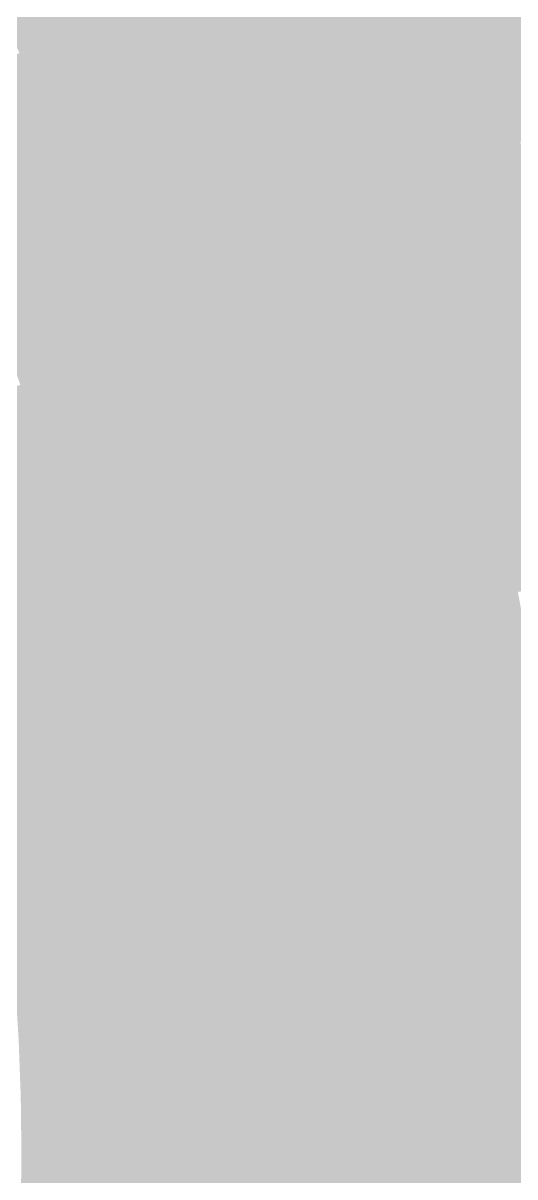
# Model space of a CAD drawing. Header units: inches. Extents: x -266 to 784, y -170 to 213.
# Drawn here: x 38.03 to 46.05, y -0.37 to 18.45 of the extents above; entities that cross this region are included whole.
import ezdxf

# ---------------------------------------------------------------- set-up
doc = ezdxf.new("R2010")
doc.units = ezdxf.units.IN
doc.header["$MEASUREMENT"] = 0

msp = doc.modelspace()

# ---------------------------------------------------------------- linework, layer by layer
at = {"color": 28, "true_color": 0x371800}
msp.add_solid([(38.408645, 19.333287), (39.301869, 19.782899), (38.87154, 18.384869), (39.775529, 18.812424)], dxfattribs=at)
at = {"color": 38, "true_color": 0x4d1d00}
msp.add_solid([(43.882068, 19.451583), (44.796278, 19.856824), (44.346218, 18.368805), (45.270097, 18.751488)], dxfattribs=at)
at = {"color": 28, "true_color": 0x401a00}
msp.add_solid([(40.679518, 19.239979), (41.583507, 19.667534), (41.139439, 18.235859), (42.053649, 18.6411)], dxfattribs=at)
at = {"color": 28, "true_color": 0x491b00}
msp.add_solid([(42.967859, 19.046342), (43.882068, 19.451583), (43.422338, 17.986121), (44.346218, 18.368805)], dxfattribs=at)
at = {"color": 28, "true_color": 0x331600}
msp.add_solid([(37.515421, 18.883676), (38.408645, 19.333287), (37.96755, 17.957314), (38.87154, 18.384869)], dxfattribs=at)
at = {"color": 28, "true_color": 0x3c1800}
msp.add_solid([(39.775529, 18.812424), (40.679518, 19.239979), (40.225229, 17.830618), (41.139439, 18.235859)], dxfattribs=at)
at = {"color": 28, "true_color": 0x441a00}
msp.add_solid([(42.053649, 18.6411), (42.967859, 19.046342), (42.498458, 17.603438), (43.422338, 17.986121)], dxfattribs=at)
at = {"color": 38, "true_color": 0x511d00}
msp.add_solid([(45.270097, 18.751488), (46.193977, 19.134172), (45.716647, 17.634857), (46.64964, 17.994752)], dxfattribs=at)
at = {"color": 28, "true_color": 0x371600}
msp.add_solid([(38.87154, 18.384869), (39.775529, 18.812424), (39.311019, 17.425377), (40.225229, 17.830618)], dxfattribs=at)
at = {"color": 28, "true_color": 0x401800}
msp.add_solid([(41.139439, 18.235859), (42.053649, 18.6411), (41.574579, 17.220754), (42.498458, 17.603438)], dxfattribs=at)
at = {"color": 28, "true_color": 0x4d1b00}
msp.add_solid([(44.346218, 18.368805), (45.270097, 18.751488), (44.783654, 17.274962), (45.716647, 17.634857)], dxfattribs=at)
at = {"color": 28, "true_color": 0x331500}
msp.add_solid([(37.96755, 17.957314), (38.87154, 18.384869), (38.39681, 17.020135), (39.311019, 17.425377)], dxfattribs=at)
at = {"color": 28, "true_color": 0x491a00}
msp.add_solid([(43.422338, 17.986121), (44.346218, 18.368805), (43.850662, 16.915067), (44.783654, 17.274962)], dxfattribs=at)
at = {"color": 28, "true_color": 0x3c1700}
msp.add_solid([(40.225229, 17.830618), (41.139439, 18.235859), (40.650699, 16.838071), (41.574579, 17.220754)], dxfattribs=at)
at = {"color": 28, "true_color": 0x2f1300}
msp.add_solid([(37.063561, 17.529759), (37.96755, 17.957314), (37.4826, 16.614894), (38.39681, 17.020135)], dxfattribs=at)
at = {"color": 28, "true_color": 0x441800}
msp.add_solid([(42.498458, 17.603438), (43.422338, 17.986121), (42.917669, 16.555172), (43.850662, 16.915067)], dxfattribs=at)
at = {"color": 28, "true_color": 0x511b00}
msp.add_solid([(45.716647, 17.634857), (46.64964, 17.994752), (46.135659, 16.507603), (47.077203, 16.844493)], dxfattribs=at)
at = {"color": 28, "true_color": 0x371500}
msp.add_solid([(39.311019, 17.425377), (40.225229, 17.830618), (39.72682, 16.455388), (40.650699, 16.838071)], dxfattribs=at)
at = {"color": 28, "true_color": 0x401700}
msp.add_solid([(41.574579, 17.220754), (42.498458, 17.603438), (41.984676, 16.195277), (42.917669, 16.555172)], dxfattribs=at)
at = {"color": 28, "true_color": 0x4d1a00}
msp.add_solid([(44.783654, 17.274962), (45.716647, 17.634857), (45.194115, 16.170713), (46.135659, 16.507603)], dxfattribs=at)
at = {"color": 28, "true_color": 0x331300}
msp.add_solid([(38.39681, 17.020135), (39.311019, 17.425377), (38.80294, 16.072704), (39.72682, 16.455388)], dxfattribs=at)
at = {"color": 28, "true_color": 0x3c1500}
msp.add_solid([(40.650699, 16.838071), (41.574579, 17.220754), (41.051683, 15.835382), (41.984676, 16.195277)], dxfattribs=at)
at = {"color": 28, "true_color": 0x491800}
msp.add_solid([(43.850662, 16.915067), (44.783654, 17.274962), (44.252571, 15.833823), (45.194115, 16.170713)], dxfattribs=at)
at = {"color": 28, "true_color": 0x2f1200}
msp.add_solid([(37.4826, 16.614894), (38.39681, 17.020135), (37.879061, 15.690021), (38.80294, 16.072704)], dxfattribs=at)
at = {"color": 28, "true_color": 0x371400}
msp.add_solid([(39.72682, 16.455388), (40.650699, 16.838071), (40.11869, 15.475487), (41.051683, 15.835382)], dxfattribs=at)
at = {"color": 28, "true_color": 0x441700}
msp.add_solid([(42.917669, 16.555172), (43.850662, 16.915067), (43.311027, 15.496933), (44.252571, 15.833823)], dxfattribs=at)
at = {"color": 28, "true_color": 0x331200}
msp.add_solid([(38.80294, 16.072704), (39.72682, 16.455388), (39.185698, 15.115592), (40.11869, 15.475487)], dxfattribs=at)
at = {"color": 28, "true_color": 0x401500}
msp.add_solid([(41.984676, 16.195277), (42.917669, 16.555172), (42.369483, 15.160043), (43.311027, 15.496933)], dxfattribs=at)
at = {"color": 28, "true_color": 0x4d1800}
msp.add_solid([(45.194115, 16.170713), (46.135659, 16.507603), (45.577353, 15.056724), (46.526881, 15.370405)], dxfattribs=at)
at = {"color": 28, "true_color": 0x3c1400}
msp.add_solid([(41.051683, 15.835382), (41.984676, 16.195277), (41.427939, 14.823154), (42.369483, 15.160043)], dxfattribs=at)
at = {"color": 28, "true_color": 0x2f1100}
msp.add_solid([(37.879061, 15.690021), (38.80294, 16.072704), (38.252705, 14.755696), (39.185698, 15.115592)], dxfattribs=at)
at = {"color": 28, "true_color": 0x491600}
msp.add_solid([(44.252571, 15.833823), (45.194115, 16.170713), (44.627824, 14.743042), (45.577353, 15.056724)], dxfattribs=at)
at = {"color": 28, "true_color": 0x371200}
msp.add_solid([(40.11869, 15.475487), (41.051683, 15.835382), (40.486395, 14.486264), (41.427939, 14.823154)], dxfattribs=at)
at = {"color": 28, "true_color": 0x441500}
msp.add_solid([(43.311027, 15.496933), (44.252571, 15.833823), (43.678296, 14.42936), (44.627824, 14.743042)], dxfattribs=at)
at = {"color": 28, "true_color": 0x2b0f00}
msp.add_solid([(36.955181, 15.307337), (37.879061, 15.690021), (37.319712, 14.395801), (38.252705, 14.755696)], dxfattribs=at)
at = {"color": 28, "true_color": 0x331100}
msp.add_solid([(39.185698, 15.115592), (40.11869, 15.475487), (39.544851, 14.149374), (40.486395, 14.486264)], dxfattribs=at)
at = {"color": 28, "true_color": 0x401400}
msp.add_solid([(42.369483, 15.160043), (43.311027, 15.496933), (42.728768, 14.115678), (43.678296, 14.42936)], dxfattribs=at)
at = {"color": 28, "true_color": 0x4d1600}
msp.add_solid([(45.577353, 15.056724), (46.526881, 15.370405), (45.933136, 13.933665), (46.890076, 14.223949)], dxfattribs=at)
at = {"color": 28, "true_color": 0x2f1000}
msp.add_solid([(38.252705, 14.755696), (39.185698, 15.115592), (38.603307, 13.812484), (39.544851, 14.149374)], dxfattribs=at)
at = {"color": 28, "true_color": 0x3c1200}
msp.add_solid([(41.427939, 14.823154), (42.369483, 15.160043), (41.77924, 13.801997), (42.728768, 14.115678)], dxfattribs=at)
at = {"color": 28, "true_color": 0x491500}
msp.add_solid([(44.627824, 14.743042), (45.577353, 15.056724), (44.976196, 13.64338), (45.933136, 13.933665)], dxfattribs=at)
at = {"color": 28, "true_color": 0x2b0e00}
msp.add_solid([(37.319712, 14.395801), (38.252705, 14.755696), (37.661763, 13.475594), (38.603307, 13.812484)], dxfattribs=at)
at = {"color": 28, "true_color": 0x371100}
msp.add_solid([(40.486395, 14.486264), (41.427939, 14.823154), (40.829712, 13.488315), (41.77924, 13.801997)], dxfattribs=at)
at = {"color": 28, "true_color": 0x441300}
msp.add_solid([(43.678296, 14.42936), (44.627824, 14.743042), (44.019255, 13.353095), (44.976196, 13.64338)], dxfattribs=at)
at = {"color": 28, "true_color": 0x331000}
msp.add_solid([(39.544851, 14.149374), (40.486395, 14.486264), (39.880184, 13.174633), (40.829712, 13.488315)], dxfattribs=at)
at = {"color": 28, "true_color": 0x401200}
msp.add_solid([(42.728768, 14.115678), (43.678296, 14.42936), (43.062315, 13.06281), (44.019255, 13.353095)], dxfattribs=at)
at = {"color": 28, "true_color": 0x2f0e00}
msp.add_solid([(38.603307, 13.812484), (39.544851, 14.149374), (38.930655, 12.860951), (39.880184, 13.174633)], dxfattribs=at)
at = {"color": 28, "true_color": 0x3c1100}
msp.add_solid([(41.77924, 13.801997), (42.728768, 14.115678), (42.105375, 12.772526), (43.062315, 13.06281)], dxfattribs=at)
at = {"color": 28, "true_color": 0x4d1400}
msp.add_solid([(45.933136, 13.933665), (46.890076, 14.223949), (46.261251, 12.802212), (47.225027, 13.068925)], dxfattribs=at)
at = {"color": 28, "true_color": 0x491300}
msp.add_solid([(44.976196, 13.64338), (45.933136, 13.933665), (45.297475, 12.5355), (46.261251, 12.802212)], dxfattribs=at)
at = {"color": 28, "true_color": 0x2b0d00}
msp.add_solid([(37.661763, 13.475594), (38.603307, 13.812484), (37.981127, 12.54727), (38.930655, 12.860951)], dxfattribs=at)
at = {"color": 28, "true_color": 0x371000}
msp.add_solid([(40.829712, 13.488315), (41.77924, 13.801997), (41.148434, 12.482241), (42.105375, 12.772526)], dxfattribs=at)
at = {"color": 28, "true_color": 0x441200}
msp.add_solid([(44.019255, 13.353095), (44.976196, 13.64338), (44.333699, 12.268787), (45.297475, 12.5355)], dxfattribs=at)
at = {"color": 28, "true_color": 0x330f00}
msp.add_solid([(39.880184, 13.174633), (40.829712, 13.488315), (40.191494, 12.191956), (41.148434, 12.482241)], dxfattribs=at)
at = {"color": 28, "true_color": 0x2f0d00}
msp.add_solid([(38.930655, 12.860951), (39.880184, 13.174633), (39.234554, 11.901672), (40.191494, 12.191956)], dxfattribs=at)
at = {"color": 28, "true_color": 0x401100}
msp.add_solid([(43.062315, 13.06281), (44.019255, 13.353095), (43.369923, 12.002074), (44.333699, 12.268787)], dxfattribs=at)
at = {"color": 28, "true_color": 0x3c1000}
msp.add_solid([(42.105375, 12.772526), (43.062315, 13.06281), (42.406147, 11.735361), (43.369923, 12.002074)], dxfattribs=at)
at = {"color": 28, "true_color": 0x2b0c00}
msp.add_solid([(37.981127, 12.54727), (38.930655, 12.860951), (38.277613, 11.611387), (39.234554, 11.901672)], dxfattribs=at)
at = {"color": 28, "true_color": 0x491100}
msp.add_solid([(45.297475, 12.5355), (46.261251, 12.802212), (45.591469, 11.420068), (46.5615, 11.663049)], dxfattribs=at)
at = {"color": 28, "true_color": 0x370f00}
msp.add_solid([(41.148434, 12.482241), (42.105375, 12.772526), (41.442371, 11.468649), (42.406147, 11.735361)], dxfattribs=at)
at = {"color": 28, "true_color": 0x260b00}
msp.add_solid([(37.031599, 12.233588), (37.981127, 12.54727), (37.320673, 11.321102), (38.277613, 11.611387)], dxfattribs=at)
at = {"color": 28, "true_color": 0x330d00}
msp.add_solid([(40.191494, 12.191956), (41.148434, 12.482241), (40.478595, 11.201936), (41.442371, 11.468649)], dxfattribs=at)
at = {"color": 28, "true_color": 0x441000}
msp.add_solid([(44.333699, 12.268787), (45.297475, 12.5355), (44.621438, 11.177088), (45.591469, 11.420068)], dxfattribs=at)
at = {"color": 28, "true_color": 0x400f00}
msp.add_solid([(43.369923, 12.002074), (44.333699, 12.268787), (43.651406, 10.934108), (44.621438, 11.177088)], dxfattribs=at)
at = {"color": 28, "true_color": 0x2f0c00}
msp.add_solid([(39.234554, 11.901672), (40.191494, 12.191956), (39.514819, 10.935223), (40.478595, 11.201936)], dxfattribs=at)
at = {"color": 28, "true_color": 0x2b0b00}
msp.add_solid([(38.277613, 11.611387), (39.234554, 11.901672), (38.551043, 10.66851), (39.514819, 10.935223)], dxfattribs=at)
at = {"color": 28, "true_color": 0x3c0e00}
msp.add_solid([(42.406147, 11.735361), (43.369923, 12.002074), (42.681375, 10.691128), (43.651406, 10.934108)], dxfattribs=at)
at = {"color": 28, "true_color": 0x370d00}
msp.add_solid([(41.442371, 11.468649), (42.406147, 11.735361), (41.711344, 10.448148), (42.681375, 10.691128)], dxfattribs=at)
at = {"color": 28, "true_color": 0x260a00}
msp.add_solid([(37.320673, 11.321102), (38.277613, 11.611387), (37.587267, 10.401798), (38.551043, 10.66851)], dxfattribs=at)
at = {"color": 28, "true_color": 0x491000}
msp.add_solid([(45.591469, 11.420068), (46.5615, 11.663049), (45.858, 10.297758), (46.833702, 10.51686)], dxfattribs=at)
at = {"color": 28, "true_color": 0x330c00}
msp.add_solid([(40.478595, 11.201936), (41.442371, 11.468649), (40.741313, 10.205168), (41.711344, 10.448148)], dxfattribs=at)
at = {"color": 28, "true_color": 0x440f00}
msp.add_solid([(44.621438, 11.177088), (45.591469, 11.420068), (44.882298, 10.078657), (45.858, 10.297758)], dxfattribs=at)
at = {"color": 28, "true_color": 0x2f0b00}
msp.add_solid([(39.514819, 10.935223), (40.478595, 11.201936), (39.771281, 9.962187), (40.741313, 10.205168)], dxfattribs=at)
at = {"color": 28, "true_color": 0x400e00}
msp.add_solid([(43.651406, 10.934108), (44.621438, 11.177088), (43.906596, 9.859556), (44.882298, 10.078657)], dxfattribs=at)
at = {"color": 28, "true_color": 0x2b0a00}
msp.add_solid([(38.551043, 10.66851), (39.514819, 10.935223), (38.80125, 9.719207), (39.771281, 9.962187)], dxfattribs=at)
at = {"color": 28, "true_color": 0x3c0d00}
msp.add_solid([(42.681375, 10.691128), (43.651406, 10.934108), (42.930894, 9.640455), (43.906596, 9.859556)], dxfattribs=at)
at = {"color": 18, "true_color": 0x260900}
msp.add_solid([(37.587267, 10.401798), (38.551043, 10.66851), (37.831219, 9.476227), (38.80125, 9.719207)], dxfattribs=at)
at = {"color": 28, "true_color": 0x370c00}
msp.add_solid([(41.711344, 10.448148), (42.681375, 10.691128), (41.955192, 9.421353), (42.930894, 9.640455)], dxfattribs=at)
at = {"color": 28, "true_color": 0x330b00}
msp.add_solid([(40.741313, 10.205168), (41.711344, 10.448148), (40.979489, 9.202252), (41.955192, 9.421353)], dxfattribs=at)
at = {"color": 28, "true_color": 0x490e00}
msp.add_solid([(45.858, 10.297758), (46.833702, 10.51686), (46.096908, 9.169245), (47.077693, 9.364335)], dxfattribs=at)
at = {"color": 28, "true_color": 0x2f0a00}
msp.add_solid([(39.771281, 9.962187), (40.741313, 10.205168), (40.003787, 8.983151), (40.979489, 9.202252)], dxfattribs=at)
at = {"color": 28, "true_color": 0x440d00}
msp.add_solid([(44.882298, 10.078657), (45.858, 10.297758), (45.116123, 8.974155), (46.096908, 9.169245)], dxfattribs=at)
at = {"color": 28, "true_color": 0x400c00}
msp.add_solid([(43.906596, 9.859556), (44.882298, 10.078657), (44.135338, 8.779064), (45.116123, 8.974155)], dxfattribs=at)
at = {"color": 18, "true_color": 0x2b0900}
msp.add_solid([(38.80125, 9.719207), (39.771281, 9.962187), (39.028085, 8.76405), (40.003787, 8.983151)], dxfattribs=at)
at = {"color": 28, "true_color": 0x3c0b00}
msp.add_solid([(42.930894, 9.640455), (43.906596, 9.859556), (43.154552, 8.583974), (44.135338, 8.779064)], dxfattribs=at)
at = {"color": 18, "true_color": 0x260800}
msp.add_solid([(37.831219, 9.476227), (38.80125, 9.719207), (38.052383, 8.544948), (39.028085, 8.76405)], dxfattribs=at)
at = {"color": 28, "true_color": 0x370b00}
msp.add_solid([(41.955192, 9.421353), (42.930894, 9.640455), (42.173767, 8.388884), (43.154552, 8.583974)], dxfattribs=at)
at = {"color": 18, "true_color": 0x220700}
for points in [[(36.861188, 9.233247), (37.831219, 9.476227), (37.076681, 8.325847), (38.052383, 8.544948)], [(37.076681, 8.325847), (38.052383, 8.544948), (37.269841, 7.413432), (38.250626, 7.608523)]]:
    msp.add_solid(points, dxfattribs=at)
at = {"color": 28, "true_color": 0x330a00}
msp.add_solid([(40.979489, 9.202252), (41.955192, 9.421353), (41.192982, 8.193794), (42.173767, 8.388884)], dxfattribs=at)
at = {"color": 18, "true_color": 0x2f0900}
msp.add_solid([(40.003787, 8.983151), (40.979489, 9.202252), (40.212196, 7.998703), (41.192982, 8.193794)], dxfattribs=at)
at = {"color": 28, "true_color": 0x440b00}
msp.add_solid([(45.116123, 8.974155), (46.096908, 9.169245), (45.322772, 7.864247), (46.308049, 8.035209)], dxfattribs=at)
at = {"color": 18, "true_color": 0x2b0800}
msp.add_solid([(39.028085, 8.76405), (40.003787, 8.983151), (39.231411, 7.803613), (40.212196, 7.998703)], dxfattribs=at)
at = {"color": 28, "true_color": 0x400b00}
msp.add_solid([(44.135338, 8.779064), (45.116123, 8.974155), (44.337494, 7.693285), (45.322772, 7.864247)], dxfattribs=at)
at = {"color": 18, "true_color": 0x260700}
msp.add_solid([(38.052383, 8.544948), (39.028085, 8.76405), (38.250626, 7.608523), (39.231411, 7.803613)], dxfattribs=at)
at = {"color": 28, "true_color": 0x3c0a00}
msp.add_solid([(43.154552, 8.583974), (44.135338, 8.779064), (43.352216, 7.522323), (44.337494, 7.693285)], dxfattribs=at)
at = {"color": 18, "true_color": 0x370900}
msp.add_solid([(42.173767, 8.388884), (43.154552, 8.583974), (42.366939, 7.351361), (43.352216, 7.522323)], dxfattribs=at)
at = {"color": 18, "true_color": 0x330900}
msp.add_solid([(41.192982, 8.193794), (42.173767, 8.388884), (41.381661, 7.180399), (42.366939, 7.351361)], dxfattribs=at)
at = {"color": 18, "true_color": 0x2f0800}
msp.add_solid([(40.212196, 7.998703), (41.192982, 8.193794), (40.396383, 7.009437), (41.381661, 7.180399)], dxfattribs=at)
at = {"color": 18, "true_color": 0x2b0700}
msp.add_solid([(39.231411, 7.803613), (40.212196, 7.998703), (39.411106, 6.838476), (40.396383, 7.009437)], dxfattribs=at)
at = {"color": 28, "true_color": 0x440a00}
msp.add_solid([(45.322772, 7.864247), (46.308049, 8.035209), (45.502119, 6.749602), (46.491296, 6.896332)], dxfattribs=at)
at = {"color": 18, "true_color": 0x260600}
for points in [[(38.250626, 7.608523), (39.231411, 7.803613), (38.425828, 6.667514), (39.411106, 6.838476)], [(38.425828, 6.667514), (39.411106, 6.838476), (38.577884, 5.722489), (39.56706, 5.869219)]]:
    msp.add_solid(points, dxfattribs=at)
at = {"color": 18, "true_color": 0x400900}
msp.add_solid([(44.337494, 7.693285), (45.322772, 7.864247), (44.512943, 6.602871), (45.502119, 6.749602)], dxfattribs=at)
at = {"color": 18, "true_color": 0x220600}
msp.add_solid([(37.269841, 7.413432), (38.250626, 7.608523), (37.44055, 6.496552), (38.425828, 6.667514)], dxfattribs=at)
at = {"color": 18, "true_color": 0x3c0900}
msp.add_solid([(43.352216, 7.522323), (44.337494, 7.693285), (43.523766, 6.456141), (44.512943, 6.602871)], dxfattribs=at)
at = {"color": 18, "true_color": 0x330700}
msp.add_solid([(41.381661, 7.180399), (42.366939, 7.351361), (41.545413, 6.16268), (42.53459, 6.30941)], dxfattribs=at)
at = {"color": 18, "true_color": 0x370800}
msp.add_solid([(42.366939, 7.351361), (43.352216, 7.522323), (42.53459, 6.30941), (43.523766, 6.456141)], dxfattribs=at)
at = {"color": 18, "true_color": 0x2f0700}
msp.add_solid([(40.396383, 7.009437), (41.381661, 7.180399), (40.556237, 6.015949), (41.545413, 6.16268)], dxfattribs=at)
at = {"color": 18, "true_color": 0x2b0600}
msp.add_solid([(39.411106, 6.838476), (40.396383, 7.009437), (39.56706, 5.869219), (40.556237, 6.015949)], dxfattribs=at)
at = {"color": 18, "true_color": 0x440800}
msp.add_solid([(45.502119, 6.749602), (46.491296, 6.896332), (45.654059, 5.630891), (46.646538, 5.753302)], dxfattribs=at)
at = {"color": 18, "true_color": 0x220500}
msp.add_solid([(37.44055, 6.496552), (38.425828, 6.667514), (37.588707, 5.575758), (38.577884, 5.722489)], dxfattribs=at)
at = {"color": 18, "true_color": 0x3c0700}
msp.add_solid([(43.523766, 6.456141), (44.512943, 6.602871), (43.6691, 5.38607), (44.661579, 5.50848)], dxfattribs=at)
at = {"color": 18, "true_color": 0x400800}
msp.add_solid([(44.512943, 6.602871), (45.502119, 6.749602), (44.661579, 5.50848), (45.654059, 5.630891)], dxfattribs=at)
at = {"color": 18, "true_color": 0x370700}
msp.add_solid([(42.53459, 6.30941), (43.523766, 6.456141), (42.67662, 5.263659), (43.6691, 5.38607)], dxfattribs=at)
at = {"color": 18, "true_color": 0x330600}
msp.add_solid([(41.545413, 6.16268), (42.53459, 6.30941), (41.68414, 5.141248), (42.67662, 5.263659)], dxfattribs=at)
at = {"color": 18, "true_color": 0x2f0600}
msp.add_solid([(40.556237, 6.015949), (41.545413, 6.16268), (40.691661, 5.018838), (41.68414, 5.141248)], dxfattribs=at)
at = {"color": 18, "true_color": 0x260500}
msp.add_solid([(38.577884, 5.722489), (39.56706, 5.869219), (38.706702, 4.774016), (39.699181, 4.896427)], dxfattribs=at)
at = {"color": 18, "true_color": 0x2b0500}
msp.add_solid([(39.56706, 5.869219), (40.556237, 6.015949), (39.699181, 4.896427), (40.691661, 5.018838)], dxfattribs=at)
at = {"color": 18, "true_color": 0x220400}
msp.add_solid([(37.588707, 5.575758), (38.577884, 5.722489), (37.714222, 4.651606), (38.706702, 4.774016)], dxfattribs=at)
at = {"color": 18, "true_color": 0x440700}
msp.add_solid([(45.654059, 5.630891), (46.646538, 5.753302), (45.778497, 4.508788), (46.773682, 4.606806)], dxfattribs=at)
at = {"color": 18, "true_color": 0x3c0600}
msp.add_solid([(43.6691, 5.38607), (44.661579, 5.50848), (43.788128, 4.312754), (44.783313, 4.410771)], dxfattribs=at)
at = {"color": 18, "true_color": 0x400600}
msp.add_solid([(44.661579, 5.50848), (45.654059, 5.630891), (44.783313, 4.410771), (45.778497, 4.508788)], dxfattribs=at)
at = {"color": 18, "true_color": 0x370500}
msp.add_solid([(42.67662, 5.263659), (43.6691, 5.38607), (42.792943, 4.214737), (43.788128, 4.312754)], dxfattribs=at)
at = {"color": 18, "true_color": 0x2f0500}
msp.add_solid([(40.691661, 5.018838), (41.68414, 5.141248), (40.802574, 4.018703), (41.797759, 4.11672)], dxfattribs=at)
at = {"color": 18, "true_color": 0x330500}
msp.add_solid([(41.68414, 5.141248), (42.67662, 5.263659), (41.797759, 4.11672), (42.792943, 4.214737)], dxfattribs=at)
at = {"color": 18, "true_color": 0x260400}
msp.add_solid([(38.706702, 4.774016), (39.699181, 4.896427), (38.812204, 3.822668), (39.807389, 3.920686)], dxfattribs=at)
at = {"color": 18, "true_color": 0x2b0400}
msp.add_solid([(39.699181, 4.896427), (40.691661, 5.018838), (39.807389, 3.920686), (40.802574, 4.018703)], dxfattribs=at)
at = {"color": 18, "true_color": 0x220300}
for points in [[(37.714222, 4.651606), (38.706702, 4.774016), (37.81702, 3.724651), (38.812204, 3.822668)], [(37.81702, 3.724651), (38.812204, 3.822668), (37.897037, 2.795453), (38.894328, 2.869018)]]:
    msp.add_solid(points, dxfattribs=at)
at = {"color": 18, "true_color": 0x440500}
msp.add_solid([(45.778497, 4.508788), (46.773682, 4.606806), (45.875361, 3.38397), (46.872651, 3.457534)], dxfattribs=at)
at = {"color": 18, "true_color": 0x3c0400}
msp.add_solid([(43.788128, 4.312754), (44.783313, 4.410771), (43.88078, 3.236841), (44.878071, 3.310405)], dxfattribs=at)
at = {"color": 18, "true_color": 0x400500}
msp.add_solid([(44.783313, 4.410771), (45.778497, 4.508788), (44.878071, 3.310405), (45.875361, 3.38397)], dxfattribs=at)
at = {"color": 18, "true_color": 0x330400}
msp.add_solid([(41.797759, 4.11672), (42.792943, 4.214737), (41.886199, 3.089712), (42.88349, 3.163276)], dxfattribs=at)
at = {"color": 18, "true_color": 0x370400}
msp.add_solid([(42.792943, 4.214737), (43.788128, 4.312754), (42.88349, 3.163276), (43.88078, 3.236841)], dxfattribs=at)
at = {"color": 18, "true_color": 0x2b0300}
msp.add_solid([(39.807389, 3.920686), (40.802574, 4.018703), (39.891618, 2.942583), (40.888909, 3.016147)], dxfattribs=at)
at = {"color": 18, "true_color": 0x2f0300}
msp.add_solid([(40.802574, 4.018703), (41.797759, 4.11672), (40.888909, 3.016147), (41.886199, 3.089712)], dxfattribs=at)
at = {"color": 18, "true_color": 0x260300}
msp.add_solid([(38.812204, 3.822668), (39.807389, 3.920686), (38.894328, 2.869018), (39.891618, 2.942583)], dxfattribs=at)
at = {"color": 18, "true_color": 0x440300}
msp.add_solid([(45.875361, 3.38397), (46.872651, 3.457534), (45.944591, 2.257113), (46.943386, 2.306181)], dxfattribs=at)
at = {"color": 18, "true_color": 0x370300}
msp.add_solid([(42.88349, 3.163276), (43.88078, 3.236841), (42.948205, 2.10991), (43.947, 2.158978)], dxfattribs=at)
at = {"color": 18, "true_color": 0x3c0300}
msp.add_solid([(43.88078, 3.236841), (44.878071, 3.310405), (43.947, 2.158978), (44.945796, 2.208045)], dxfattribs=at)
at = {"color": 18, "true_color": 0x400300}
msp.add_solid([(44.878071, 3.310405), (45.875361, 3.38397), (44.945796, 2.208045), (45.944591, 2.257113)], dxfattribs=at)
at = {"color": 18, "true_color": 0x2b0200}
msp.add_solid([(39.891618, 2.942583), (40.888909, 3.016147), (39.951818, 1.962707), (40.950614, 2.011775)], dxfattribs=at)
at = {"color": 18, "true_color": 0x2f0200}
msp.add_solid([(40.888909, 3.016147), (41.886199, 3.089712), (40.950614, 2.011775), (41.949409, 2.060842)], dxfattribs=at)
at = {"color": 18, "true_color": 0x330300}
msp.add_solid([(41.886199, 3.089712), (42.88349, 3.163276), (41.949409, 2.060842), (42.948205, 2.10991)], dxfattribs=at)
at = {"color": 18, "true_color": 0x220200}
msp.add_solid([(37.897037, 2.795453), (38.894328, 2.869018), (37.954227, 1.864572), (38.953023, 1.913639)], dxfattribs=at)
at = {"color": 18, "true_color": 0x260200}
msp.add_solid([(38.894328, 2.869018), (39.891618, 2.942583), (38.953023, 1.913639), (39.951818, 1.962707)], dxfattribs=at)
at = {"color": 18, "true_color": 0x440200}
msp.add_solid([(45.944591, 2.257113), (46.943386, 2.306181), (45.986146, 1.128897), (46.985844, 1.153438)], dxfattribs=at)
at = {"color": 18, "true_color": 0x330100}
msp.add_solid([(41.949409, 2.060842), (42.948205, 2.10991), (41.98735, 1.030732), (42.987049, 1.055273)], dxfattribs=at)
at = {"color": 18, "true_color": 0x370200}
msp.add_solid([(42.948205, 2.10991), (43.947, 2.158978), (42.987049, 1.055273), (43.986748, 1.079814)], dxfattribs=at)
at = {"color": 18, "true_color": 0x3c0200}
msp.add_solid([(43.947, 2.158978), (44.945796, 2.208045), (43.986748, 1.079814), (44.986447, 1.104355)], dxfattribs=at)
at = {"color": 18, "true_color": 0x400200}
msp.add_solid([(44.945796, 2.208045), (45.944591, 2.257113), (44.986447, 1.104355), (45.986146, 1.128897)], dxfattribs=at)
at = {"color": 18, "true_color": 0x220100}
msp.add_solid([(37.954227, 1.864572), (38.953023, 1.913639), (37.988555, 0.932567), (38.988254, 0.957108)], dxfattribs=at)
at = {"color": 18, "true_color": 0x260100}
msp.add_solid([(38.953023, 1.913639), (39.951818, 1.962707), (38.988254, 0.957108), (39.987953, 0.981649)], dxfattribs=at)
at = {"color": 18, "true_color": 0x2b0100}
msp.add_solid([(39.951818, 1.962707), (40.950614, 2.011775), (39.987953, 0.981649), (40.987652, 1.00619)], dxfattribs=at)
at = {"color": 18, "true_color": 0x2f0100}
msp.add_solid([(40.950614, 2.011775), (41.949409, 2.060842), (40.987652, 1.00619), (41.98735, 1.030732)], dxfattribs=at)
at = {"color": 18, "true_color": 0x400000}
for points in [[(44.986447, 1.104355), (45.986146, 1.128897), (45, 0), (46, 0)], [(45, 0), (46, 0), (44.986447, -1.104355), (45.986146, -1.128897)]]:
    msp.add_solid(points, dxfattribs=at)
at = {"color": 18, "true_color": 0x440000}
for points in [[(45.986146, 1.128897), (46.985844, 1.153438), (46, 0), (47, 0)], [(46, 0), (47, 0), (45.986146, -1.128897), (46.985844, -1.153438)]]:
    msp.add_solid(points, dxfattribs=at)
at = {"color": 18, "true_color": 0x220000}
for points in [[(37.988555, 0.932567), (38.988254, 0.957108), (38, 0), (39, 0)], [(38, 0), (39, 0), (37.988555, -0.932567), (38.988254, -0.957108)]]:
    msp.add_solid(points, dxfattribs=at)
at = {"color": 18, "true_color": 0x260000}
for points in [[(38.988254, 0.957108), (39.987953, 0.981649), (39, 0), (40, 0)], [(39, 0), (40, 0), (38.988254, -0.957108), (39.987953, -0.981649)]]:
    msp.add_solid(points, dxfattribs=at)
at = {"color": 18, "true_color": 0x2b0000}
for points in [[(39.987953, 0.981649), (40.987652, 1.00619), (40, 0), (41, 0)], [(40, 0), (41, 0), (39.987953, -0.981649), (40.987652, -1.00619)]]:
    msp.add_solid(points, dxfattribs=at)
at = {"color": 18, "true_color": 0x2f0000}
for points in [[(40.987652, 1.00619), (41.98735, 1.030732), (41, 0), (42, 0)], [(41, 0), (42, 0), (40.987652, -1.00619), (41.98735, -1.030732)]]:
    msp.add_solid(points, dxfattribs=at)
at = {"color": 18, "true_color": 0x330000}
for points in [[(41.98735, 1.030732), (42.987049, 1.055273), (42, 0), (43, 0)], [(42, 0), (43, 0), (41.98735, -1.030732), (42.987049, -1.055273)]]:
    msp.add_solid(points, dxfattribs=at)
at = {"color": 18, "true_color": 0x370000}
for points in [[(42.987049, 1.055273), (43.986748, 1.079814), (43, 0), (44, 0)], [(43, 0), (44, 0), (42.987049, -1.055273), (43.986748, -1.079814)]]:
    msp.add_solid(points, dxfattribs=at)
at = {"color": 18, "true_color": 0x3c0000}
for points in [[(43.986748, 1.079814), (44.986447, 1.104355), (44, 0), (45, 0)], [(44, 0), (45, 0), (43.986748, -1.079814), (44.986447, -1.104355)]]:
    msp.add_solid(points, dxfattribs=at)

doc.saveas('drawing.dxf')
